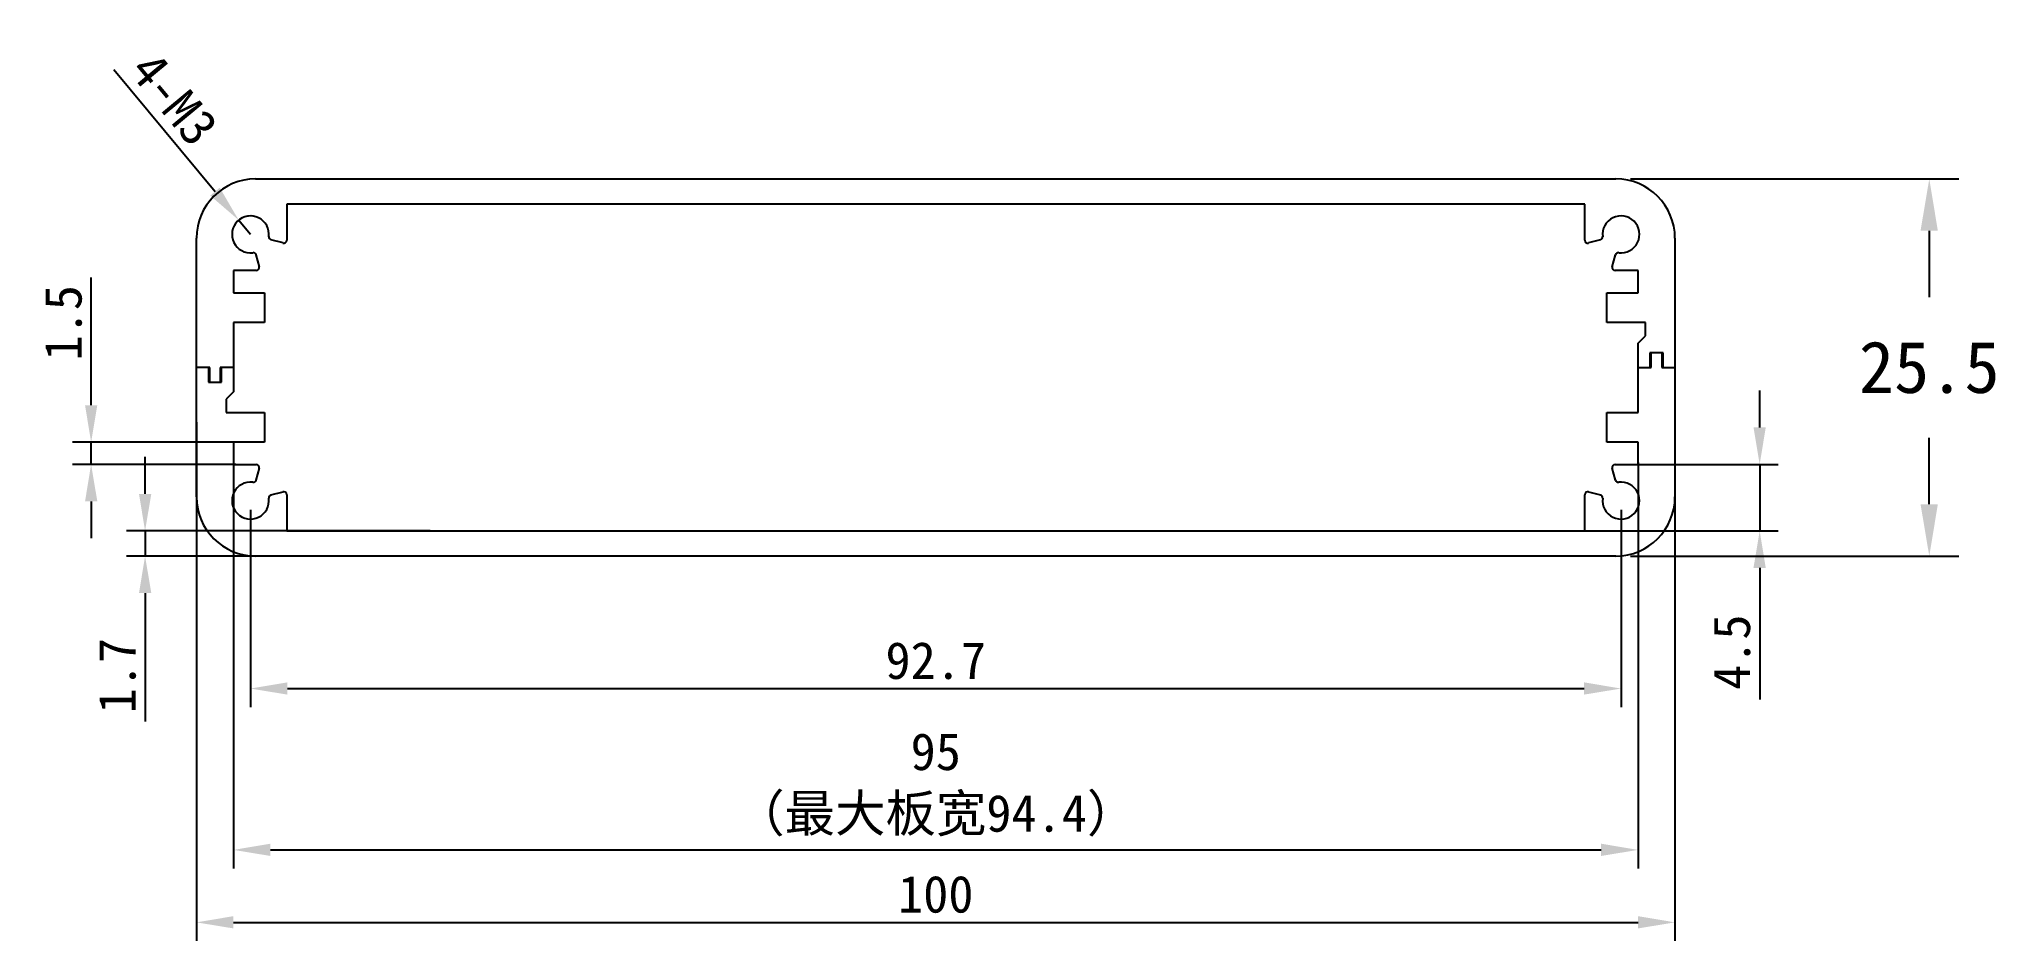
# Model space of a CAD drawing. Header units: millimetres. Extents: x 232 to 364, y 86 to 147.
import ezdxf

# ---------------------------------------------------------------- set-up
doc = ezdxf.new("R2010")
doc.units = ezdxf.units.MM
doc.header["$PDSIZE"] = -1
doc.layers.add('文字层', color=30, linetype='Continuous', lineweight=15)
doc.styles.get("Standard").update_dxf_attribs({"font": 'simhei.ttf'})
doc.dimstyles.new('ISO-25', dxfattribs={"dimtxt": 2.5, "dimasz": 2.5, "dimexe": 1.25, "dimexo": 0.625, "dimtad": 1, "dimdec": 1, "dimdsep": 46, "dimtxsty": 'Standard', "dimcen": 2.5, "dimadec": 0, "dimazin": 0, "dimtfac": 1, "dimtdec": 1, "dimtmove": 0, "dimatfit": 3, "dimfxl": 1, "dimarcsym": 0})

# ---------------------------------------------------------------- blocks, each defined once
blk = doc.blocks.new('*D20')
at = {"color": 0, "lineweight": -2}
for p, q in [((242.18, 121.55), (242.18, 86.47)), ((342.18, 121.57), (342.18, 86.47)), ((244.68, 87.72), (339.68, 87.72))]:
    blk.add_line(p, q, dxfattribs=at)
at = {"color": 0}
for points in [[(244.68, 88.14), (244.68, 87.31), (242.18, 87.72)], [(339.68, 88.14), (339.68, 87.31), (342.18, 87.72)]]:
    blk.add_solid(points, dxfattribs=at)
at = {"layer": 'Defpoints', "color": 0}
for p in [(242.18, 122.17), (342.18, 122.19), (342.18, 87.72)]:
    blk.add_point(p, dxfattribs=at)
at = {"color": 0, "insert": (292.18, 89.61), "char_height": 2.5, "attachment_point": 5}
blk.add_mtext('100', dxfattribs=at)
blk = doc.blocks.new('*D21')
at = {"color": 0, "lineweight": -2}
for p, q in [((245.83, 115.62), (245.83, 102.28)), ((338.53, 115.62), (338.53, 102.28)), ((248.33, 103.53), (336.03, 103.53))]:
    blk.add_line(p, q, dxfattribs=at)
at = {"color": 0}
for points in [[(248.33, 103.95), (248.33, 103.12), (245.83, 103.53)], [(336.03, 103.95), (336.03, 103.12), (338.53, 103.53)]]:
    blk.add_solid(points, dxfattribs=at)
at = {"layer": 'Defpoints', "color": 0}
for p in [(245.83, 116.24), (338.53, 116.24), (338.53, 103.53)]:
    blk.add_point(p, dxfattribs=at)
at = {"color": 0, "insert": (292.18, 105.41), "char_height": 2.5, "attachment_point": 5}
blk.add_mtext('92.7', dxfattribs=at)
blk = doc.blocks.new('*D22')
at = {"layer": 'Defpoints', "color": 0}
for p in [(244.68, 119.44), (339.68, 119.44), (339.68, 92.62)]:
    blk.add_point(p, dxfattribs=at)
at = {"layer": '文字层', "color": 0, "lineweight": -2}
for p, q in [((244.68, 118.82), (244.68, 91.37)), ((339.68, 118.82), (339.68, 91.37)), ((247.18, 92.62), (337.18, 92.62))]:
    blk.add_line(p, q, dxfattribs=at)
at = {"layer": '文字层', "color": 0}
for points in [[(247.18, 93.04), (247.18, 92.21), (244.68, 92.62)], [(337.18, 93.04), (337.18, 92.21), (339.68, 92.62)]]:
    blk.add_solid(points, dxfattribs=at)
at = {"layer": '文字层', "color": 0, "insert": (292.18, 97.02), "char_height": 2.5, "attachment_point": 5}
blk.add_mtext('95\\P（最大板宽94.4）', dxfattribs=at)
blk = doc.blocks.new('*D24')
at = {"color": 0, "lineweight": -2}
for p, q in [((238.7, 116.69), (238.7, 119.19)), ((257.98, 114.19), (237.45, 114.19)), ((238.7, 114.19), (238.7, 112.49)), ((257.71, 112.49), (237.45, 112.49)), ((238.7, 109.99), (238.7, 101.31))]:
    blk.add_line(p, q, dxfattribs=at)
at = {"color": 0}
for points in [[(238.29, 116.69), (239.12, 116.69), (238.7, 114.19)], [(238.29, 109.99), (239.12, 109.99), (238.7, 112.49)]]:
    blk.add_solid(points, dxfattribs=at)
at = {"layer": 'Defpoints', "color": 0}
for p in [(258.6, 114.19), (238.7, 112.49), (258.34, 112.49)]:
    blk.add_point(p, dxfattribs=at)
at = {"color": 0, "insert": (236.83, 104.4), "char_height": 2.5, "attachment_point": 5, "rotation": 90}
blk.add_mtext('1.7', dxfattribs=at)
blk = doc.blocks.new('*D25')
at = {"color": 0, "lineweight": -2}
for p, q in [((235.05, 122.69), (235.05, 131.32)), ((245.1, 120.19), (233.8, 120.19)), ((235.05, 118.69), (235.05, 120.19)), ((244.83, 118.69), (233.8, 118.69)), ((235.05, 116.19), (235.05, 113.69))]:
    blk.add_line(p, q, dxfattribs=at)
at = {"color": 0}
for points in [[(234.64, 122.69), (235.47, 122.69), (235.05, 120.19)], [(234.64, 116.19), (235.47, 116.19), (235.05, 118.69)]]:
    blk.add_solid(points, dxfattribs=at)
at = {"layer": 'Defpoints', "color": 0}
for p in [(245.73, 120.19), (235.05, 118.69), (245.45, 118.69)]:
    blk.add_point(p, dxfattribs=at)
at = {"color": 0, "insert": (233.18, 128.26), "char_height": 2.5, "attachment_point": 5, "rotation": 90}
blk.add_mtext('1.5', dxfattribs=at)
blk = doc.blocks.new('*D26')
at = {"color": 0, "lineweight": -2}
for p, q in [((236.59, 145.38), (243.43, 137.13)), ((245.83, 134.24), (245.03, 135.21))]:
    blk.add_line(p, q, dxfattribs=at)
blk.add_arc((245.83, 134.24), 1.25, 72.3692, 135, dxfattribs=at)
at = {"color": 0}
blk.add_solid([(243.75, 137.4), (243.11, 136.86), (245.03, 135.21)], dxfattribs=at)
at = {"layer": 'Defpoints', "color": 0}
for p in [(245.03, 135.21), (245.83, 134.24)]:
    blk.add_point(p, dxfattribs=at)
at = {"color": 0, "insert": (240.66, 143.41), "char_height": 2.5, "attachment_point": 5, "rotation": 309.665}
blk.add_mtext('4-M3', dxfattribs=at)
blk = doc.blocks.new('*D27')
at = {"color": 0, "lineweight": -2}
for p, q in [((347.91, 121.19), (347.91, 123.69)), ((339.53, 118.69), (349.16, 118.69)), ((347.91, 118.69), (347.91, 114.19)), ((331.94, 114.19), (349.16, 114.19)), ((347.91, 111.69), (347.91, 102.79))]:
    blk.add_line(p, q, dxfattribs=at)
at = {"color": 0}
for points in [[(347.49, 121.19), (348.32, 121.19), (347.91, 118.69)], [(347.49, 111.69), (348.32, 111.69), (347.91, 114.19)]]:
    blk.add_solid(points, dxfattribs=at)
at = {"layer": 'Defpoints', "color": 0}
for p in [(338.9, 118.69), (331.32, 114.19), (347.91, 114.19)]:
    blk.add_point(p, dxfattribs=at)
at = {"color": 0, "insert": (346.03, 105.99), "char_height": 2.5, "attachment_point": 5, "rotation": 90}
blk.add_mtext('4.5', dxfattribs=at)
blk = doc.blocks.new('*D35')
at = {"color": 0, "lineweight": -2}
for p, q in [((339.18, 137.99), (361.38, 137.99)), ((359.38, 134.49), (359.38, 129.99)), ((359.38, 115.99), (359.38, 120.49)), ((339.18, 112.49), (361.38, 112.49))]:
    blk.add_line(p, q, dxfattribs=at)
at = {"color": 0}
for points in [[(358.79, 134.49), (359.96, 134.49), (359.38, 137.99)], [(358.79, 115.99), (359.96, 115.99), (359.38, 112.49)]]:
    blk.add_solid(points, dxfattribs=at)
at = {"layer": 'Defpoints', "color": 0}
for p in [(338.18, 137.99), (359.38, 137.99), (338.18, 112.49)]:
    blk.add_point(p, dxfattribs=at)
at = {"color": 0, "insert": (359.38, 125.24), "char_height": 3.5, "attachment_point": 5}
blk.add_mtext('25.5', dxfattribs=at)

msp = doc.modelspace()

# ---------------------------------------------------------------- linework, layer by layer
at = {"color": 7}
for p, q in [((246.18, 137.99), (338.18, 137.99)), ((336.08, 136.29), (248.28, 136.29)), ((248.28, 136.29), (248.28, 133.85)), ((336.08, 133.85), (336.08, 136.29)), ((242.18, 125.24), (242.18, 133.99)), ((248.03, 133.66), (247.21, 133.87)), ((337.14, 133.87), (336.33, 133.66)), ((342.18, 133.99), (342.18, 125.24)), ((246.2, 132.86), (246.42, 132.05)), ((337.94, 132.05), (338.16, 132.86)), ((246.22, 131.79), (244.68, 131.79)), ((244.68, 131.79), (244.68, 130.29)), ((339.68, 131.79), (338.13, 131.79)), ((339.68, 130.29), (339.68, 131.79)), ((244.68, 130.29), (246.78, 130.29)), ((246.78, 130.29), (246.78, 128.29)), ((337.58, 130.29), (339.68, 130.29)), ((337.58, 128.29), (337.58, 130.29)), ((246.78, 128.29), (244.68, 128.29)), ((244.68, 128.29), (244.68, 125.24)), ((340.18, 128.29), (337.58, 128.29)), ((339.68, 126.89), (340.18, 127.39)), ((340.18, 127.39), (340.18, 128.29)), ((339.68, 125.24), (339.68, 126.89)), ((341.38, 126.24), (340.48, 126.24)), ((340.48, 126.24), (340.48, 125.24)), ((340.58, 125.24), (340.58, 126.24)), ((341.28, 126.24), (341.28, 125.24)), ((341.38, 125.24), (341.38, 126.24)), ((242.18, 116.49), (242.18, 125.24)), ((243.08, 125.24), (242.18, 125.24)), ((242.98, 125.24), (242.98, 124.24)), ((243.08, 124.24), (243.08, 125.24)), ((244.68, 125.24), (243.78, 125.24)), ((243.78, 125.24), (243.78, 124.24)), ((243.88, 124.24), (243.88, 125.24)), ((244.68, 125.24), (244.68, 123.59)), ((339.68, 122.19), (339.68, 125.24)), ((339.68, 125.24), (340.58, 125.24)), ((341.28, 125.24), (342.18, 125.24)), ((342.18, 125.24), (342.18, 116.49)), ((242.98, 124.24), (243.88, 124.24)), ((244.68, 123.59), (244.18, 123.09)), ((244.18, 123.09), (244.18, 122.19)), ((244.18, 122.19), (246.78, 122.19)), ((246.78, 122.19), (246.78, 120.19)), ((337.58, 120.19), (337.58, 122.19)), ((337.58, 122.19), (339.68, 122.19)), ((246.78, 120.19), (244.68, 120.19)), ((244.68, 120.19), (244.68, 118.69)), ((339.68, 120.19), (337.58, 120.19)), ((339.68, 118.69), (339.68, 120.19)), ((244.68, 118.69), (246.22, 118.69)), ((246.42, 118.44), (246.2, 117.63)), ((338.16, 117.63), (337.94, 118.44)), ((338.13, 118.69), (339.68, 118.69)), ((247.21, 116.62), (248.03, 116.83)), ((248.28, 116.64), (248.28, 114.19)), ((336.08, 114.19), (336.08, 116.64)), ((336.33, 116.83), (337.14, 116.62)), ((248.28, 114.19), (336.08, 114.19)), ((338.18, 112.49), (246.18, 112.49))]:
    msp.add_line(p, q, dxfattribs=at)
for centre, radius, start, end in [((246.18, 133.99), 4, 90, 180), ((338.18, 133.99), 4, 0, 90), ((245.83, 134.24), 1.25, 352.9281, 135), ((338.53, 134.24), 1.25, 45, 187.0719), ((245.83, 134.24), 1.25, 135, 277.0719), ((247.27, 134.07), 0.2, 172.9281, 255), ((248.08, 133.85), 0.2, 255, 0), ((336.28, 133.85), 0.2, 180, 285), ((337.09, 134.07), 0.2, 285, 7.0719), ((338.53, 134.24), 1.25, 262.9281, 45), ((246.01, 132.81), 0.2, 15, 97.0719), ((338.35, 132.81), 0.2, 82.9281, 165), ((246.22, 131.99), 0.2, 270, 15), ((338.13, 131.99), 0.2, 165, 270), ((246.22, 118.49), 0.2, 345, 90), ((338.13, 118.49), 0.2, 90, 195), ((245.83, 116.24), 1.25, 82.9281, 225), ((246.01, 117.68), 0.2, 262.9281, 345), ((247.27, 116.42), 0.2, 105, 187.0719), ((248.08, 116.64), 0.2, 360, 105), ((336.28, 116.64), 0.2, 75, 180), ((337.09, 116.42), 0.2, 352.9281, 75), ((338.35, 117.68), 0.2, 195, 277.0719), ((338.53, 116.24), 1.25, 315, 97.0719), ((246.18, 116.49), 4, 180, 270), ((245.83, 116.24), 1.25, 225, 7.0719), ((338.53, 116.24), 1.25, 172.9281, 315), ((338.18, 116.49), 4, 270, 0)]:
    msp.add_arc(centre, radius, start, end, dxfattribs=at)

# ---------------------------------------------------------------- dimensions: what is measured, and where the dimension line sits
dim = msp.add_radius_dim(center=(245.83, 134.24), mpoint=(245.03, 135.21), text='4-M3', dimstyle='ISO-25')
dim.commit()
dim.dimension.update_dxf_attribs({"geometry": '*D26', "text_midpoint": (240.66, 143.41)})
dim = msp.add_linear_dim(base=(359.38, 137.99), p1=(338.18, 112.49), p2=(338.18, 137.99), angle=90, dimstyle='ISO-25', override={"dimtxt": 3.5, "dimasz": 3.5, "dimexe": 2, "dimexo": 1, "dimgap": 3, "dimtih": 1, "dimtoh": 1, "dimzin": 0, "dimadec": 1, "dimtzin": 0})
dim.commit()
dim.dimension.update_dxf_attribs({"geometry": '*D35', "text_midpoint": (359.38, 125.24)})
for base, p1, p2, picture, middle in [((235.05, 118.69), (245.73, 120.19), (245.45, 118.69), '*D25', (235.05, 128.26)), ((347.91, 114.19), (338.9, 118.69), (331.32, 114.19), '*D27', (347.91, 105.99))]:
    dim = msp.add_linear_dim(base=base, p1=p1, p2=p2, angle=90, dimstyle='ISO-25')
    dim.commit()
    dim.dimension.update_dxf_attribs({"geometry": picture, "text_midpoint": middle, "dimtype": 160})
for base, p1, p2, picture, middle in [((342.18, 87.72), (242.18, 122.17), (342.18, 122.19), '*D20', (292.18, 89.61)), ((338.53, 103.53), (245.83, 116.24), (338.53, 116.24), '*D21', (292.18, 105.41))]:
    dim = msp.add_linear_dim(base=base, p1=p1, p2=p2, dimstyle='ISO-25')
    dim.commit()
    dim.dimension.update_dxf_attribs({"geometry": picture, "text_midpoint": middle})
dim = msp.add_linear_dim(base=(238.7, 112.49), p1=(258.6, 114.19), p2=(258.34, 112.49), angle=90, dimstyle='ISO-25')
dim.commit()
dim.dimension.update_dxf_attribs({"geometry": '*D24', "text_midpoint": (236.83, 104.4)})
at = {"layer": '文字层'}
dim = msp.add_linear_dim(base=(339.68, 92.62), p1=(244.68, 119.44), p2=(339.68, 119.44), text='<>\\P（最大板宽94.4）', dimstyle='ISO-25', dxfattribs=at)
dim.commit()
dim.dimension.update_dxf_attribs({"geometry": '*D22', "text_midpoint": (292.18, 97.02)})

doc.saveas('drawing.dxf')
